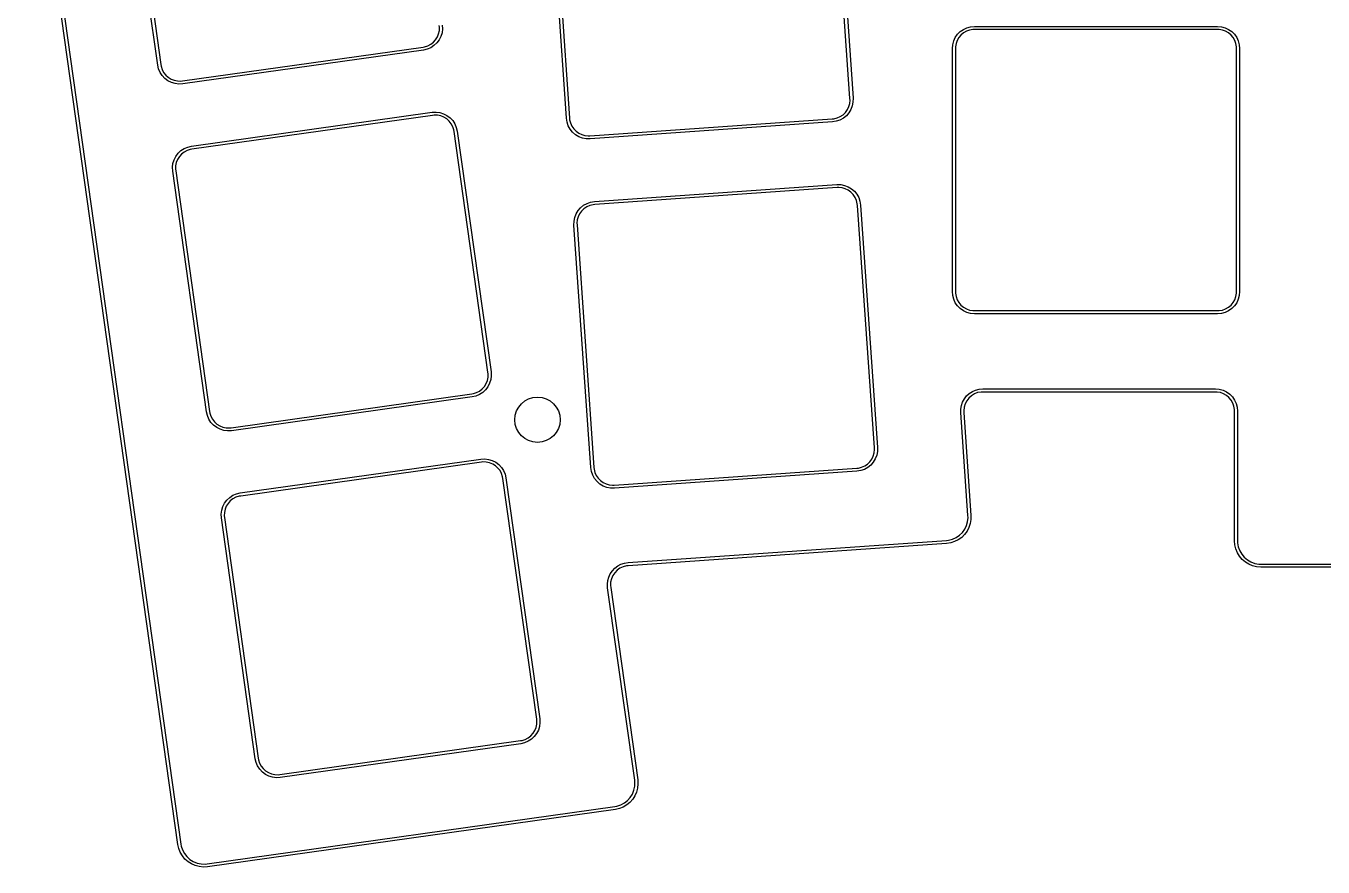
# Model space of a CAD drawing. Extents: x 33 to 165, y -128 to -28.
# Drawn here: x 32.8 to 95.8, y -106.5 to -65.6 of the extents above; entities that cross this region are included whole.
import ezdxf

# ---------------------------------------------------------------- set-up
doc = ezdxf.new("R2010")
doc.units = 0
doc.layers.add('BLACK', color=7, linetype='CONTINUOUS')

msp = doc.modelspace()

# ---------------------------------------------------------------- linework, layer by layer
at = {"layer": 'BLACK', "linetype": 'CONTINUOUS'}
for p, q in [((40.156872, -105.366723), (32.780698, -52.882516)), ((32.929238, -52.86164), (40.305412, -105.345847)), ((39.182116, -67.5342), (37.539874, -55.849036)), ((37.688414, -55.82816), (39.330656, -67.513324)), ((72.792515, -69.155441), (71.969389, -57.384185)), ((72.119023, -57.373721), (72.942148, -69.144974)), ((59.026131, -70.11808), (58.203005, -58.346825)), ((58.352639, -58.336361), (59.175765, -70.107617)), ((52.75913, -66.163891), (52.819763, -66.013822)), ((52.819763, -66.013822), (52.853418, -65.855504)), ((52.859074, -65.693747), (52.847815, -65.613606)), ((52.853418, -65.855504), (52.859074, -65.693747)), ((52.983311, -65.965853), (52.928523, -66.145048)), ((53.006153, -65.779867), (52.983311, -65.965853)), ((52.996356, -65.59274), (53.006153, -65.779867)), ((77.908062, -66.193062), (78.01554, -66.039565)), ((78.01554, -66.039565), (78.148039, -65.907062)), ((78.182466, -66.073987), (78.078429, -66.197976)), ((78.148039, -65.907062), (78.301532, -65.799579)), ((78.306452, -65.969946), (78.182466, -66.073987)), ((78.301532, -65.799579), (78.471356, -65.72038)), ((78.44662, -65.889013), (78.306452, -65.969946)), ((78.598711, -65.833648), (78.44662, -65.889013)), ((78.471356, -65.72038), (78.652353, -65.671872)), ((78.758106, -65.805533), (78.598711, -65.833648)), ((78.652353, -65.671872), (78.839023, -65.655528)), ((78.838703, -65.805528), (78.758106, -65.805533)), ((78.839028, -65.80556), (78.838703, -65.805528)), ((78.839023, -65.655528), (78.839023, -65.65556)), ((78.839023, -65.65556), (78.839024, -65.65556)), ((78.839024, -65.65556), (78.839028, -65.65556)), ((78.839028, -65.65556), (90.639028, -65.65556)), ((78.839033, -65.80556), (78.839028, -65.80556)), ((90.639026, -65.80556), (78.839033, -65.80556)), ((90.719953, -65.805561), (90.639026, -65.80556)), ((90.639028, -65.65556), (90.639029, -65.65556)), ((90.639029, -65.65556), (90.63903, -65.65556)), ((90.63903, -65.65556), (90.8257, -65.671896)), ((90.879348, -65.83367), (90.719953, -65.805561)), ((90.8257, -65.671896), (91.006698, -65.720398)), ((91.03144, -65.88903), (90.879348, -65.83367)), ((91.006698, -65.720398), (91.176525, -65.799591)), ((91.171609, -65.969958), (91.03144, -65.88903)), ((91.295597, -66.073995), (91.171609, -65.969958)), ((91.176525, -65.799591), (91.330021, -65.90707)), ((91.399636, -66.197982), (91.295597, -66.073995)), ((91.330021, -65.90707), (91.462522, -66.03957)), ((91.462522, -66.03957), (91.570003, -66.193064)), ((40.375394, -68.300586), (52.060544, -66.658345)), ((52.060544, -66.658345), (52.060545, -66.658345)), ((52.060545, -66.658345), (52.060553, -66.658344)), ((52.060553, -66.658344), (52.061045, -66.658323)), ((52.061045, -66.658323), (52.140691, -66.647122)), ((52.140691, -66.647122), (52.29462, -66.597092)), ((52.436502, -66.691529), (52.264021, -66.76476)), ((52.29462, -66.597092), (52.437524, -66.521095)), ((52.593649, -66.589463), (52.436502, -66.691529)), ((52.437524, -66.521095), (52.565063, -66.42144)), ((52.565063, -66.42144), (52.673362, -66.301154)), ((52.730687, -66.461662), (52.593649, -66.589463)), ((52.673362, -66.301154), (52.75913, -66.163891)), ((52.843453, -66.312008), (52.730687, -66.461662)), ((52.928523, -66.145048), (52.843453, -66.312008)), ((77.764028, -66.730557), (77.780366, -66.543887)), ((77.764028, -66.73056), (77.764028, -66.730557)), ((77.764028, -78.53056), (77.764028, -66.73056)), ((77.780366, -66.543887), (77.828868, -66.362888)), ((77.828868, -66.362888), (77.908062, -66.193062)), ((77.91403, -66.649635), (77.914028, -66.730557)), ((77.914028, -66.730557), (77.914028, -66.73056)), ((77.914028, -66.73056), (77.914028, -78.53056)), ((77.942141, -66.49024), (77.91403, -66.649635)), ((77.997501, -66.338147), (77.942141, -66.49024)), ((78.078429, -66.197976), (77.997501, -66.338147)), ((91.480566, -66.33815), (91.399636, -66.197982)), ((91.535927, -66.490242), (91.480566, -66.33815)), ((91.564038, -66.649636), (91.535927, -66.490242)), ((91.564028, -66.73056), (91.564039, -66.730438)), ((91.564028, -78.53056), (91.564028, -66.73056)), ((91.564039, -66.730438), (91.564038, -66.649636)), ((91.570003, -66.193064), (91.649198, -66.36289)), ((91.649198, -66.36289), (91.697702, -66.543887)), ((91.697702, -66.543887), (91.71404, -66.730557)), ((91.71404, -66.730557), (91.714028, -66.730557)), ((91.714028, -66.730557), (91.714028, -66.73056)), ((91.714028, -66.73056), (91.714028, -78.53056)), ((52.081429, -66.806884), (40.396265, -68.449127)), ((52.081434, -66.806882), (52.081429, -66.806884)), ((52.081437, -66.806883), (52.081434, -66.806882)), ((52.081444, -66.806931), (52.081437, -66.806883)), ((52.264021, -66.76476), (52.081444, -66.806931)), ((39.182094, -67.534209), (39.182117, -67.534206)), ((39.224259, -67.716786), (39.182094, -67.534209)), ((39.182117, -67.534204), (39.182116, -67.5342)), ((39.182117, -67.534206), (39.182117, -67.534204)), ((39.297485, -67.889268), (39.224259, -67.716786)), ((39.399548, -68.046416), (39.297485, -67.889268)), ((39.330656, -67.513324), (39.330665, -67.513561)), ((39.330665, -67.513561), (39.341901, -67.59346)), ((39.341901, -67.59346), (39.391927, -67.747389)), ((39.391927, -67.747389), (39.46792, -67.890293)), ((39.46792, -67.890293), (39.567571, -68.017832)), ((39.567571, -68.017832), (39.687854, -68.126132)), ((39.527346, -68.183455), (39.399548, -68.046416)), ((39.676998, -68.296223), (39.527346, -68.183455)), ((39.843956, -68.381293), (39.676998, -68.296223)), ((39.687854, -68.126132), (39.825115, -68.2119)), ((39.825115, -68.2119), (39.975182, -68.272534)), ((40.02315, -68.436082), (39.843956, -68.381293)), ((39.975182, -68.272534), (40.133498, -68.306189)), ((40.209135, -68.458924), (40.02315, -68.436082)), ((40.133498, -68.306189), (40.295253, -68.311845)), ((40.396245, -68.449127), (40.209135, -68.458924)), ((40.295253, -68.311845), (40.375393, -68.300586)), ((40.375393, -68.300586), (40.375394, -68.300586)), ((40.396261, -68.449127), (40.396245, -68.449127)), ((40.396262, -68.449127), (40.396261, -68.449128)), ((40.396261, -68.449128), (40.396261, -68.449127)), ((40.396265, -68.449127), (40.396262, -68.449127)), ((72.781248, -69.397143), (72.798162, -69.236174)), ((72.792514, -69.155444), (72.792515, -69.155443)), ((72.798162, -69.236174), (72.792514, -69.155444)), ((72.792515, -69.155443), (72.792515, -69.155441)), ((72.942149, -69.144975), (72.938885, -69.332334)), ((72.942148, -69.144974), (72.942149, -69.144975)), ((40.820743, -71.469444), (52.505907, -69.827202)), ((52.505907, -69.827202), (52.505916, -69.827201)), ((52.505916, -69.827201), (52.693037, -69.8174)), ((52.693037, -69.8174), (52.879025, -69.840238)), ((52.879025, -69.840238), (53.058222, -69.895025)), ((53.058222, -69.895025), (53.225183, -69.980095)), ((72.454123, -69.941584), (72.570552, -69.82915)), ((72.570552, -69.82915), (72.665688, -69.698206)), ((72.739474, -69.851845), (72.616537, -69.993269)), ((72.665688, -69.698206), (72.736638, -69.55273)), ((72.736638, -69.55273), (72.781248, -69.397143)), ((72.835984, -69.691222), (72.739474, -69.851845)), ((72.903134, -69.516279), (72.835984, -69.691222)), ((72.938885, -69.332334), (72.903134, -69.516279)), ((52.526781, -69.975742), (40.841623, -71.617983)), ((52.606921, -69.964482), (52.526781, -69.975743)), ((52.526781, -69.975743), (52.526781, -69.975742)), ((52.768678, -69.970133), (52.606921, -69.964482)), ((52.926996, -70.003786), (52.768678, -69.970133)), ((53.077066, -70.064418), (52.926996, -70.003786)), ((53.214328, -70.150187), (53.077066, -70.064418)), ((53.334612, -70.258486), (53.214328, -70.150187)), ((53.225183, -69.980095), (53.374837, -70.092863)), ((53.434264, -70.386027), (53.334612, -70.258486)), ((53.374837, -70.092863), (53.502636, -70.229905)), ((53.510256, -70.528934), (53.434264, -70.386027)), ((53.502636, -70.229905), (53.604699, -70.387055)), ((53.560279, -70.682865), (53.510256, -70.528934)), ((53.604699, -70.387055), (53.677923, -70.559541)), ((59.026126, -70.118081), (59.026131, -70.11808)), ((59.055439, -70.303159), (59.026126, -70.118081)), ((59.116445, -70.480336), (59.055439, -70.303159)), ((59.207291, -70.644228), (59.116445, -70.480336)), ((59.175765, -70.107617), (59.175763, -70.107658)), ((59.175763, -70.107658), (59.181406, -70.188348)), ((59.181406, -70.188348), (59.220561, -70.345395)), ((59.220561, -70.345395), (59.286393, -70.493257)), ((59.286393, -70.493257), (59.376901, -70.62744)), ((60.163037, -70.965839), (71.934293, -70.142713)), ((71.944755, -70.292347), (60.173502, -71.115472)), ((71.934293, -70.142713), (71.934294, -70.142713)), ((71.934294, -70.142713), (71.934295, -70.142713)), ((71.934295, -70.142713), (71.934356, -70.142714)), ((71.934356, -70.142714), (72.015027, -70.137075)), ((72.129836, -70.263044), (71.944755, -70.292354)), ((71.944755, -70.292354), (71.944755, -70.292347)), ((72.015027, -70.137075), (72.172075, -70.097922)), ((72.307016, -70.20204), (72.129836, -70.263044)), ((72.172075, -70.097922), (72.319938, -70.032092)), ((72.470909, -70.111195), (72.307016, -70.20204)), ((72.319938, -70.032092), (72.454123, -69.941584)), ((72.616537, -69.993269), (72.470909, -70.111195)), ((53.571503, -70.762702), (53.560279, -70.682865)), ((53.571516, -70.763005), (53.571503, -70.762702)), ((53.571516, -70.763008), (53.571516, -70.763005)), ((53.571516, -70.763009), (53.571516, -70.763008)), ((53.571516, -70.76301), (53.571516, -70.763009)), ((55.213758, -82.448167), (53.571516, -70.76301)), ((53.677923, -70.559541), (53.720085, -70.742121)), ((53.720056, -70.742125), (53.720055, -70.742127)), ((53.720055, -70.742127), (53.720056, -70.742129)), ((53.720085, -70.742121), (53.720056, -70.742125)), ((53.720056, -70.742129), (55.362298, -82.427292)), ((59.325217, -70.789854), (59.207291, -70.644228)), ((59.466639, -70.91279), (59.325217, -70.789854)), ((59.376901, -70.62744), (59.489335, -70.743869)), ((59.627261, -71.009299), (59.466639, -70.91279)), ((59.489335, -70.743869), (59.620279, -70.839004)), ((59.620279, -70.839004), (59.765753, -70.909955)), ((59.802201, -71.076451), (59.627261, -71.009299)), ((59.765753, -70.909955), (59.921338, -70.954567)), ((59.986144, -71.112204), (59.802201, -71.076451)), ((59.921338, -70.954567), (60.082306, -70.971484)), ((60.173407, -71.11547), (59.986144, -71.112204)), ((60.082306, -70.971484), (60.163036, -70.965838)), ((60.163036, -70.965838), (60.163036, -70.965839)), ((60.163036, -70.965839), (60.163037, -70.965839)), ((60.173501, -71.115473), (60.173407, -71.11547)), ((60.173502, -71.115472), (60.173501, -71.115473)), ((40.171478, -71.814667), (40.30852, -71.686868)), ((40.30852, -71.686868), (40.465671, -71.584808)), ((40.464642, -71.755242), (40.3371, -71.854893)), ((40.607549, -71.679252), (40.464642, -71.755242)), ((40.465671, -71.584808), (40.638157, -71.511585)), ((40.76148, -71.629231), (40.607549, -71.679252)), ((40.638157, -71.511585), (40.820737, -71.469426)), ((40.841428, -71.617991), (40.76148, -71.629231)), ((40.820737, -71.469426), (40.82074, -71.469444)), ((40.82074, -71.469444), (40.820741, -71.469444)), ((40.820741, -71.469444), (40.820743, -71.469444)), ((40.841619, -71.617984), (40.841428, -71.617991)), ((40.841621, -71.617983), (40.841619, -71.617984)), ((40.841622, -71.617984), (40.841621, -71.617983)), ((40.841623, -71.617983), (40.841622, -71.617984)), ((39.896012, -72.496464), (39.918851, -72.310477)), ((39.918851, -72.310477), (39.973638, -72.131281)), ((39.973638, -72.131281), (40.058708, -71.96432)), ((40.048746, -72.420824), (40.043095, -72.58258)), ((40.082399, -72.262506), (40.048746, -72.420824)), ((40.058708, -71.96432), (40.171478, -71.814667)), ((40.143031, -72.112437), (40.082399, -72.262506)), ((40.2288, -71.975176), (40.143031, -72.112437)), ((40.3371, -71.854893), (40.2288, -71.975176)), ((39.905815, -72.683584), (39.896012, -72.496464)), ((39.905816, -72.683594), (39.905815, -72.683584)), ((41.548059, -84.368757), (39.905816, -72.683594)), ((40.043095, -72.58258), (40.054355, -72.662715)), ((40.054355, -72.662715), (40.054356, -72.662718)), ((40.054356, -72.662718), (41.696599, -84.347881)), ((60.386264, -74.158043), (72.157513, -73.334918)), ((72.167977, -73.484552), (60.396722, -74.307678)), ((72.157513, -73.334918), (72.157604, -73.33492)), ((72.157604, -73.33492), (72.344869, -73.338189)), ((72.248706, -73.478908), (72.167977, -73.484553)), ((72.167977, -73.484553), (72.167977, -73.484552)), ((72.409673, -73.495827), (72.248706, -73.478908)), ((72.344869, -73.338189), (72.528811, -73.373944)), ((72.565257, -73.54044), (72.409673, -73.495827)), ((72.528811, -73.373944), (72.70375, -73.441097)), ((72.71073, -73.611392), (72.565257, -73.54044)), ((72.70375, -73.441097), (72.864369, -73.537607)), ((72.841673, -73.706527), (72.71073, -73.611392)), ((72.864369, -73.537607), (73.00579, -73.660542)), ((73.00579, -73.660542), (73.123715, -73.806167)), ((59.860111, -74.33921), (60.024004, -74.248367)), ((60.024004, -74.248367), (60.201183, -74.187366)), ((60.31599, -74.313337), (60.158942, -74.352488)), ((60.201183, -74.187366), (60.384761, -74.158297)), ((60.39672, -74.307695), (60.31599, -74.313337)), ((60.384761, -74.158297), (60.386258, -74.158044)), ((60.386258, -74.158044), (60.386262, -74.158043)), ((60.386262, -74.158043), (60.386264, -74.158043)), ((60.39672, -74.307677), (60.396718, -74.307679)), ((60.396718, -74.307679), (60.39672, -74.307695)), ((60.396722, -74.307678), (60.39672, -74.307677)), ((72.954106, -73.822955), (72.841673, -73.706527)), ((73.044613, -73.957138), (72.954106, -73.822955)), ((73.110445, -74.104998), (73.044613, -73.957138)), ((73.149601, -74.262044), (73.110445, -74.104998)), ((73.123715, -73.806167), (73.214561, -73.970057)), ((73.155247, -74.342774), (73.149601, -74.262044)), ((73.214561, -73.970057), (73.275568, -74.147233)), ((73.275568, -74.147233), (73.304852, -74.332131)), ((59.392131, -75.118059), (59.427883, -74.934115)), ((59.427883, -74.934115), (59.495035, -74.759175)), ((59.495035, -74.759175), (59.591546, -74.598554)), ((59.594379, -74.897667), (59.549768, -75.053251)), ((59.591546, -74.598554), (59.714483, -74.457133)), ((59.66533, -74.752193), (59.594379, -74.897667)), ((59.760466, -74.621251), (59.66533, -74.752193)), ((59.714483, -74.457133), (59.860111, -74.33921)), ((59.876895, -74.50882), (59.760466, -74.621251)), ((60.01108, -74.418315), (59.876895, -74.50882)), ((60.158942, -74.352488), (60.01108, -74.418315)), ((73.155249, -74.342774), (73.155247, -74.342774)), ((73.978375, -86.11403), (73.155249, -74.342774)), ((73.304852, -74.332131), (73.304883, -74.33231)), ((73.304883, -74.33231), (74.128008, -86.103561)), ((59.388865, -75.305414), (59.388867, -75.305319)), ((60.211991, -87.076669), (59.388865, -75.305414)), ((59.388867, -75.305319), (59.392131, -75.118059)), ((59.549768, -75.053251), (59.532853, -75.214218)), ((59.532853, -75.214218), (59.5385, -75.294948)), ((59.5385, -75.294948), (59.538499, -75.294948)), ((59.538499, -75.294948), (59.538499, -75.29495)), ((59.538499, -75.29495), (60.361625, -87.066205)), ((77.764137, -78.531671), (77.764028, -78.53056)), ((77.780365, -78.71723), (77.764137, -78.531671)), ((77.828859, -78.898233), (77.780365, -78.71723)), ((77.914028, -78.53056), (77.914028, -78.530563)), ((77.914028, -78.530563), (77.91404, -78.530563)), ((77.91404, -78.530563), (77.914037, -78.61149)), ((77.914037, -78.61149), (77.942138, -78.770886)), ((91.53593, -78.770884), (91.564031, -78.611489)), ((91.564028, -78.530562), (91.564028, -78.53056)), ((91.564028, -78.530563), (91.564028, -78.530562)), ((91.564031, -78.611489), (91.564028, -78.530563)), ((91.697703, -78.71723), (91.649207, -78.898232)), ((91.714025, -78.530583), (91.697703, -78.71723)), ((91.714028, -78.53056), (91.714025, -78.530583)), ((77.908048, -79.068064), (77.828859, -78.898233)), ((78.015526, -79.221563), (77.908048, -79.068064)), ((77.942138, -78.770886), (77.997491, -78.92298)), ((77.997491, -78.92298), (78.078416, -79.063151)), ((78.148027, -79.354066), (78.015526, -79.221563)), ((78.078416, -79.063151), (78.182452, -79.18714)), ((78.301525, -79.461546), (78.148027, -79.354066)), ((78.182452, -79.18714), (78.306439, -79.291178)), ((78.306439, -79.291178), (78.44661, -79.372104)), ((91.03145, -79.372087), (91.171622, -79.291166)), ((91.171622, -79.291166), (91.295611, -79.187132)), ((91.330032, -79.354058), (91.176532, -79.461534)), ((91.295611, -79.187132), (91.399649, -79.063146)), ((91.462536, -79.221558), (91.330032, -79.354058)), ((91.399649, -79.063146), (91.480575, -78.922977)), ((91.570016, -79.068062), (91.462536, -79.221558)), ((91.480575, -78.922977), (91.53593, -78.770884)), ((91.649207, -78.898232), (91.570016, -79.068062)), ((78.471355, -79.540737), (78.301525, -79.461546)), ((78.44661, -79.372104), (78.598703, -79.427459)), ((78.652357, -79.589233), (78.471355, -79.540737)), ((78.598703, -79.427459), (78.758099, -79.455562)), ((78.839012, -79.605558), (78.652357, -79.589233)), ((78.758099, -79.455562), (78.839026, -79.45556)), ((78.839028, -79.60556), (78.839012, -79.605558)), ((78.839026, -79.45556), (78.839028, -79.45556)), ((78.839028, -79.45556), (90.639028, -79.45556)), ((78.83903, -79.60556), (78.839028, -79.60556)), ((90.639023, -79.60556), (78.83903, -79.60556)), ((90.639028, -79.60556), (90.639023, -79.60556)), ((90.639028, -79.45556), (90.639031, -79.45556)), ((90.64196, -79.605271), (90.639028, -79.60556)), ((90.639031, -79.45556), (90.639033, -79.45556)), ((90.639033, -79.45556), (90.639033, -79.455528)), ((90.639033, -79.455528), (90.71996, -79.455533)), ((90.825696, -79.589209), (90.64196, -79.605271)), ((90.71996, -79.455533), (90.879356, -79.427437)), ((91.006699, -79.540719), (90.825696, -79.589209)), ((90.879356, -79.427437), (91.03145, -79.372087)), ((91.176532, -79.461534), (91.006699, -79.540719)), ((55.22502, -82.528308), (55.213757, -82.448167)), ((55.213757, -82.448167), (55.213758, -82.448167)), ((55.362298, -82.427292), (55.362302, -82.427388)), ((55.362302, -82.427388), (55.372103, -82.614423)), ((54.93102, -83.256009), (55.03932, -83.135723)), ((55.03932, -83.135723), (55.125088, -82.998459)), ((55.125088, -82.998459), (55.185719, -82.848387)), ((55.185719, -82.848387), (55.21937, -82.690067)), ((55.294481, -82.979612), (55.209412, -83.146576)), ((55.21937, -82.690067), (55.22502, -82.528308)), ((55.349266, -82.800413), (55.294481, -82.979612)), ((55.372103, -82.614423), (55.349266, -82.800413)), ((42.741332, -85.135144), (54.426495, -83.492901)), ((54.447371, -83.641441), (42.762208, -85.283684)), ((54.426495, -83.492901), (54.426972, -83.492881)), ((54.426972, -83.492881), (54.506638, -83.481681)), ((54.447375, -83.64144), (54.447371, -83.641441)), ((54.447382, -83.641487), (54.447375, -83.64144)), ((54.629963, -83.599324), (54.447382, -83.641487)), ((54.506638, -83.481681), (54.66057, -83.431656)), ((54.80245, -83.526098), (54.629963, -83.599324)), ((54.66057, -83.431656), (54.803478, -83.355663)), ((54.959602, -83.424034), (54.80245, -83.526098)), ((54.803478, -83.355663), (54.93102, -83.256009)), ((55.096644, -83.296232), (54.959602, -83.424034)), ((55.209412, -83.146576), (55.096644, -83.296232)), ((78.261272, -83.889888), (78.34641, -83.735659)), ((78.34641, -83.735659), (78.455592, -83.597403)), ((78.455592, -83.597403), (78.585887, -83.478835)), ((78.5624, -83.696997), (78.458807, -83.830662)), ((78.688506, -83.584324), (78.5624, -83.696997)), ((78.585887, -83.478835), (78.733796, -83.383136)), ((78.832947, -83.496376), (78.688506, -83.584324)), ((78.733796, -83.383136), (78.895348, -83.312878)), ((78.990937, -83.436066), (78.832947, -83.496376)), ((78.895348, -83.312878), (79.066205, -83.269945)), ((79.157242, -83.405394), (78.990937, -83.436066)), ((79.066205, -83.269945), (79.24178, -83.255492)), ((79.241089, -83.405491), (79.157242, -83.405394)), ((79.241788, -83.40556), (79.241089, -83.405491)), ((79.24178, -83.255492), (79.24178, -83.25556)), ((79.24178, -83.25556), (79.241781, -83.25556)), ((79.241781, -83.25556), (79.241788, -83.25556)), ((79.241788, -83.25556), (90.539028, -83.25556)), ((79.241796, -83.40556), (79.241788, -83.40556)), ((90.539026, -83.40556), (79.241796, -83.40556)), ((90.619953, -83.405561), (90.539026, -83.40556)), ((90.539028, -83.25556), (90.539029, -83.25556)), ((90.539029, -83.25556), (90.53903, -83.25556)), ((90.53903, -83.25556), (90.7257, -83.271896)), ((90.779348, -83.43367), (90.619953, -83.405561)), ((90.7257, -83.271896), (90.906698, -83.320398)), ((90.93144, -83.48903), (90.779348, -83.43367)), ((90.906698, -83.320398), (91.076525, -83.399591)), ((91.071609, -83.569958), (90.93144, -83.48903)), ((91.195597, -83.673995), (91.071609, -83.569958)), ((91.076525, -83.399591), (91.230021, -83.50707)), ((91.299636, -83.797982), (91.195597, -83.673995)), ((91.230021, -83.50707), (91.362522, -83.63957)), ((91.362522, -83.63957), (91.470003, -83.793064)), ((41.54912, -84.373137), (41.548059, -84.368757)), ((41.59025, -84.551328), (41.54912, -84.373137)), ((41.696599, -84.347881), (41.696599, -84.347883)), ((41.696599, -84.347883), (41.6966, -84.347885)), ((41.6966, -84.347885), (41.696649, -84.347878)), ((41.696649, -84.347878), (41.707907, -84.428016)), ((78.169407, -84.405544), (78.171567, -84.229389)), ((78.171567, -84.229389), (78.202465, -84.055951)), ((78.202465, -84.055951), (78.261272, -83.889888)), ((78.332027, -84.142706), (78.313041, -84.310746)), ((78.313041, -84.310746), (78.319042, -84.395088)), ((78.319042, -84.395088), (78.319041, -84.39509)), ((78.319041, -84.39509), (78.668657, -89.394842)), ((78.381158, -83.980891), (78.332027, -84.142706)), ((78.458807, -83.830662), (78.381158, -83.980891)), ((91.380566, -83.93815), (91.299636, -83.797982)), ((91.435927, -84.090242), (91.380566, -83.93815)), ((91.464038, -84.249636), (91.435927, -84.090242)), ((91.464028, -84.33056), (91.464039, -84.330438)), ((91.464028, -90.63056), (91.464028, -84.33056)), ((91.464039, -84.330438), (91.464038, -84.249636)), ((91.470003, -83.793064), (91.549198, -83.96289)), ((91.549198, -83.96289), (91.597702, -84.143887)), ((91.597702, -84.143887), (91.61404, -84.330557)), ((91.61404, -84.330557), (91.614028, -84.330557)), ((91.614028, -84.330557), (91.614028, -84.33056)), ((91.614028, -84.33056), (91.614028, -90.63056)), ((41.663458, -84.723818), (41.59025, -84.551328)), ((41.765508, -84.880974), (41.663458, -84.723818)), ((41.707907, -84.428016), (41.757915, -84.581948)), ((41.757915, -84.581948), (41.833893, -84.724857)), ((41.893298, -85.01802), (41.765508, -84.880974)), ((41.833893, -84.724857), (41.933534, -84.8524)), ((42.042946, -85.130794), (41.893298, -85.01802)), ((41.933534, -84.8524), (42.053809, -84.960702)), ((42.053809, -84.960702), (42.191064, -85.046473)), ((78.169407, -84.405546), (78.169406, -84.405544)), ((78.169406, -84.405544), (78.169407, -84.405544)), ((78.169407, -84.405548), (78.169407, -84.405546)), ((78.519024, -89.405308), (78.169407, -84.405548)), ((42.209903, -85.215867), (42.042946, -85.130794)), ((42.191064, -85.046473), (42.341129, -85.107106)), ((42.389097, -85.270654), (42.209903, -85.215867)), ((42.341129, -85.107106), (42.499442, -85.140758)), ((42.575083, -85.293491), (42.389097, -85.270654)), ((42.499442, -85.140758), (42.661194, -85.146406)), ((42.762208, -85.283684), (42.575083, -85.293491)), ((42.661194, -85.146406), (42.741332, -85.135144)), ((73.967111, -86.355731), (73.984023, -86.194763)), ((73.978375, -86.114032), (73.978375, -86.11403)), ((73.978375, -86.114034), (73.978375, -86.114032)), ((73.984023, -86.194763), (73.978375, -86.114034)), ((74.128009, -86.103563), (74.124747, -86.290921)), ((74.128008, -86.103561), (74.128009, -86.103562)), ((74.128009, -86.103562), (74.128009, -86.103563)), ((43.186686, -88.304002), (54.871843, -86.661759)), ((54.892725, -86.810299), (43.207562, -88.452542)), ((54.871843, -86.661759), (54.871845, -86.661759)), ((54.871845, -86.661759), (54.871849, -86.661759)), ((54.871849, -86.661759), (54.871921, -86.661755)), ((54.871921, -86.661755), (55.058974, -86.651944)), ((54.892726, -86.810298), (54.892725, -86.810299)), ((54.892729, -86.810299), (54.892726, -86.810298)), ((54.972867, -86.799033), (54.892729, -86.810299)), ((55.134622, -86.804675), (54.972867, -86.799033)), ((55.058974, -86.651944), (55.244964, -86.674776)), ((55.292939, -86.838323), (55.134622, -86.804675)), ((55.244964, -86.674776), (55.424163, -86.72956)), ((55.443006, -86.898953), (55.292939, -86.838323)), ((55.424163, -86.72956), (55.591125, -86.814632)), ((55.580264, -86.984724), (55.443006, -86.898953)), ((55.591125, -86.814632), (55.740776, -86.927406)), ((73.5058, -86.990669), (73.639985, -86.900165)), ((73.639985, -86.900165), (73.756415, -86.787733)), ((73.756415, -86.787733), (73.851551, -86.656791)), ((73.925336, -86.810431), (73.802398, -86.951852)), ((73.851551, -86.656791), (73.922502, -86.511317)), ((73.922502, -86.511317), (73.967111, -86.355731)), ((74.021847, -86.649808), (73.925336, -86.810431)), ((74.088997, -86.474866), (74.021847, -86.649808)), ((74.124747, -86.290921), (74.088997, -86.474866)), ((55.700541, -87.093028), (55.580264, -86.984724)), ((55.800183, -87.220574), (55.700541, -87.093028)), ((55.740776, -86.927406), (55.868568, -87.064456)), ((55.87616, -87.363486), (55.800183, -87.220574)), ((55.868568, -87.064456), (55.970618, -87.221616)), ((55.926163, -87.517421), (55.87616, -87.363486)), ((55.93742, -87.597561), (55.926163, -87.517421)), ((55.970618, -87.221616), (56.043824, -87.394111)), ((56.043824, -87.394111), (56.085185, -87.573335)), ((60.211947, -87.076678), (60.211991, -87.076675)), ((60.241274, -87.261754), (60.211947, -87.076678)), ((60.211991, -87.076672), (60.211991, -87.076669)), ((60.211991, -87.076675), (60.211991, -87.076672)), ((60.302291, -87.438926), (60.241274, -87.261754)), ((60.393145, -87.602813), (60.302291, -87.438926)), ((60.361625, -87.066205), (60.361612, -87.06665)), ((60.361612, -87.06665), (60.367231, -87.146933)), ((60.367231, -87.146933), (60.406398, -87.303979)), ((60.406398, -87.303979), (60.472239, -87.451839)), ((60.472239, -87.451839), (60.562753, -87.58602)), ((61.3489, -87.924427), (73.120153, -87.101302)), ((73.130609, -87.250936), (61.359361, -88.074062)), ((73.120153, -87.101302), (73.120155, -87.101302)), ((73.120155, -87.101302), (73.120158, -87.101301)), ((73.120157, -87.101282), (73.200887, -87.095642)), ((73.120158, -87.101301), (73.120157, -87.101282)), ((73.130612, -87.250937), (73.130609, -87.250936)), ((73.130617, -87.250936), (73.130611, -87.250936)), ((73.130611, -87.250936), (73.130612, -87.250937)), ((73.132315, -87.250648), (73.130617, -87.250936)), ((73.315692, -87.221615), (73.132315, -87.250648)), ((73.200887, -87.095642), (73.357936, -87.056495)), ((73.492873, -87.160617), (73.315692, -87.221615)), ((73.357936, -87.056495), (73.5058, -86.990669)), ((73.656768, -87.069775), (73.492873, -87.160617)), ((73.802398, -86.951852), (73.656768, -87.069775)), ((55.937457, -87.597555), (55.93742, -87.597561)), ((55.937457, -87.597556), (55.937457, -87.597555)), ((55.937458, -87.597562), (55.937457, -87.597556)), ((57.579701, -99.282725), (55.937458, -87.597562)), ((56.085185, -87.573335), (56.085998, -87.576686)), ((56.085998, -87.576686), (57.72824, -99.261843)), ((60.511075, -87.748434), (60.393145, -87.602813)), ((60.652499, -87.871367), (60.511075, -87.748434)), ((60.562753, -87.58602), (60.675192, -87.702446)), ((60.813121, -87.967876), (60.652499, -87.871367)), ((60.675192, -87.702446), (60.806138, -87.797581)), ((60.806138, -87.797581), (60.951613, -87.868533)), ((60.98806, -88.035029), (60.813121, -87.967876)), ((60.951613, -87.868533), (61.107199, -87.913148)), ((61.172002, -88.070786), (60.98806, -88.035029)), ((61.107199, -87.913148), (61.268169, -87.93007)), ((61.359358, -88.074062), (61.172002, -88.070786)), ((61.268169, -87.93007), (61.3489, -87.924427)), ((61.359361, -88.074062), (61.359358, -88.074061)), ((61.359358, -88.074061), (61.359358, -88.074062)), ((42.33956, -88.965837), (42.424632, -88.798875)), ((42.424632, -88.798875), (42.537406, -88.649224)), ((42.537406, -88.649224), (42.674456, -88.521432)), ((42.703028, -88.689459), (42.594724, -88.809736)), ((42.674456, -88.521432), (42.831616, -88.419382)), ((42.830574, -88.589817), (42.703028, -88.689459)), ((42.973486, -88.51384), (42.830574, -88.589817)), ((42.831616, -88.419382), (43.004111, -88.346176)), ((43.127421, -88.463837), (42.973486, -88.51384)), ((43.004111, -88.346176), (43.183335, -88.304814)), ((43.207561, -88.45258), (43.127421, -88.463837)), ((43.183335, -88.304814), (43.186686, -88.304002)), ((43.207556, -88.452542), (43.207555, -88.452543)), ((43.207555, -88.452543), (43.207561, -88.45258)), ((43.207562, -88.452542), (43.207556, -88.452542)), ((42.261944, -89.331026), (42.284776, -89.145036)), ((42.271755, -89.518078), (42.261944, -89.331026)), ((42.284776, -89.145036), (42.33956, -88.965837)), ((42.414675, -89.255378), (42.409033, -89.417133)), ((42.409033, -89.417133), (42.420299, -89.497271)), ((42.448323, -89.097061), (42.414675, -89.255378)), ((42.508953, -88.946994), (42.448323, -89.097061)), ((42.594724, -88.809736), (42.508953, -88.946994)), ((78.52589, -89.503494), (78.519023, -89.405309)), ((78.519023, -89.405309), (78.519024, -89.405309)), ((78.519024, -89.405309), (78.519024, -89.405308)), ((78.668658, -89.394843), (78.666915, -89.594906)), ((78.668657, -89.394842), (78.668658, -89.394843)), ((42.271759, -89.518151), (42.271755, -89.518078)), ((42.27176, -89.518155), (42.271759, -89.518151)), ((42.271759, -89.518156), (42.271759, -89.518155)), ((42.271759, -89.518155), (42.27176, -89.518155)), ((43.914002, -101.203314), (42.271759, -89.518156)), ((42.420299, -89.497271), (42.420298, -89.497273)), ((42.420298, -89.497273), (42.420299, -89.497275)), ((42.420299, -89.497275), (44.062542, -101.182438)), ((78.364765, -90.065415), (78.451058, -89.888488)), ((78.451058, -89.888488), (78.505316, -89.699264)), ((78.570413, -89.981966), (78.47803, -90.159431)), ((78.505316, -89.699264), (78.52589, -89.503494)), ((78.633895, -89.792234), (78.570413, -89.981966)), ((78.666915, -89.594906), (78.633895, -89.792234)), ((62.01575, -91.687076), (77.474751, -90.606078)), ((77.474751, -90.606078), (77.475131, -90.606088)), ((77.475131, -90.606088), (77.475242, -90.606044)), ((77.475241, -90.606027), (77.573426, -90.599164)), ((77.475242, -90.606044), (77.475241, -90.606027)), ((77.573426, -90.599164), (77.764429, -90.551546)), ((77.874387, -90.665936), (77.683574, -90.726095)), ((77.764429, -90.551546), (77.944261, -90.471484)), ((78.053439, -90.576668), (77.874387, -90.665936)), ((77.944261, -90.471484), (78.107457, -90.36141)), ((78.216321, -90.460489), (78.053439, -90.576668)), ((78.107457, -90.36141), (78.24906, -90.224668)), ((78.359023, -90.320259), (78.216321, -90.460489)), ((78.24906, -90.224668), (78.364765, -90.065415)), ((78.47803, -90.159431), (78.359023, -90.320259)), ((91.464088, -90.631173), (91.464028, -90.63056)), ((91.479731, -90.830013), (91.464088, -90.631173)), ((91.614028, -90.63056), (91.614028, -90.630563)), ((91.614028, -90.630563), (91.61404, -90.630563)), ((91.61404, -90.630563), (91.614037, -90.728987)), ((77.485214, -90.755712), (62.026218, -91.836709)), ((77.485585, -90.755648), (77.485214, -90.755712)), ((77.485702, -90.755678), (77.485585, -90.755648)), ((77.683574, -90.726095), (77.4857, -90.755662)), ((77.4857, -90.755662), (77.485702, -90.755678)), ((91.526432, -91.024558), (91.479731, -90.830013)), ((91.602993, -91.209401), (91.526432, -91.024558)), ((91.707528, -91.379992), (91.602993, -91.209401)), ((91.614037, -90.728987), (91.648215, -90.922847)), ((91.648215, -90.922847), (91.715537, -91.107827)), ((91.715537, -91.107827), (91.81396, -91.278305)), ((91.81396, -91.278305), (91.940491, -91.429101)), ((61.377032, -91.955587), (61.517906, -91.849811)), ((61.517906, -91.849811), (61.674164, -91.768463)), ((61.778107, -91.884688), (61.62471, -91.955863)), ((61.674164, -91.768463), (61.841609, -91.713725)), ((61.941864, -91.842499), (61.778107, -91.884688)), ((61.841609, -91.713725), (62.015745, -91.687069)), ((62.026144, -91.836708), (61.941864, -91.842499)), ((62.015745, -91.687069), (62.015746, -91.687076)), ((62.015746, -91.687076), (62.015747, -91.687076)), ((62.015747, -91.687076), (62.01575, -91.687076)), ((62.026214, -91.83671), (62.026144, -91.836708)), ((62.026218, -91.836709), (62.026214, -91.83671)), ((91.837463, -91.532128), (91.707528, -91.379992)), ((91.989598, -91.662065), (91.837463, -91.532128)), ((91.940491, -91.429101), (92.091286, -91.555634)), ((92.160187, -91.766601), (91.989598, -91.662065)), ((92.091286, -91.555634), (92.261763, -91.654058)), ((92.34503, -91.843164), (92.160187, -91.766601)), ((92.261763, -91.654058), (92.446742, -91.721383)), ((92.539575, -91.889867), (92.34503, -91.843164)), ((92.446742, -91.721383), (92.640601, -91.755562)), ((92.73902, -91.905559), (92.539575, -91.889867)), ((92.640601, -91.755562), (92.739026, -91.75556)), ((92.739028, -91.90556), (92.73902, -91.905559)), ((92.739026, -91.75556), (92.739028, -91.75556)), ((92.739028, -91.75556), (96.479028, -91.75556)), ((92.73903, -91.90556), (92.739028, -91.90556)), ((96.479026, -91.90556), (92.73903, -91.90556)), ((61.016068, -92.733191), (61.034794, -92.558024)), ((61.034794, -92.558024), (61.081876, -92.388267)), ((61.081876, -92.388267), (61.15605, -92.228479)), ((61.15605, -92.228479), (61.255324, -92.08295)), ((61.207817, -92.470687), (61.170092, -92.63553)), ((61.274798, -92.315413), (61.207817, -92.470687)), ((61.255324, -92.08295), (61.377032, -91.955587)), ((61.368816, -92.174853), (61.274798, -92.315413)), ((61.486756, -92.053665), (61.368816, -92.174853)), ((61.62471, -91.955863), (61.486756, -92.053665)), ((61.026196, -92.908991), (61.016068, -92.733191)), ((61.0262, -92.909068), (61.026196, -92.908991)), ((62.338877, -102.249245), (61.0262, -92.909068)), ((61.170092, -92.63553), (61.162873, -92.804481)), ((61.162873, -92.804481), (61.174742, -92.888196)), ((61.174742, -92.888196), (61.174741, -92.8882)), ((61.174741, -92.8882), (62.487417, -102.22837)), ((57.579701, -99.282726), (57.579701, -99.282725)), ((57.579701, -99.282729), (57.579701, -99.282726)), ((57.590967, -99.362867), (57.579701, -99.282729)), ((57.585325, -99.524622), (57.590967, -99.362867)), ((57.738056, -99.448974), (57.715224, -99.634964)), ((57.72824, -99.261843), (57.728241, -99.261845)), ((57.728241, -99.261845), (57.72824, -99.261845)), ((57.72824, -99.261845), (57.728241, -99.261849)), ((57.728241, -99.261849), (57.728244, -99.261921)), ((57.728244, -99.261921), (57.738056, -99.448974)), ((57.169426, -100.190183), (57.296972, -100.090541)), ((57.296972, -100.090541), (57.405276, -99.970264)), ((57.462594, -100.130776), (57.325544, -100.258568)), ((57.405276, -99.970264), (57.491047, -99.833006)), ((57.575368, -99.981125), (57.462594, -100.130776)), ((57.491047, -99.833006), (57.551677, -99.682939)), ((57.551677, -99.682939), (57.585325, -99.524622)), ((57.66044, -99.814163), (57.575368, -99.981125)), ((57.715224, -99.634964), (57.66044, -99.814163)), ((45.107275, -101.969701), (56.792438, -100.327458)), ((56.813314, -100.475998), (45.128156, -102.11824)), ((56.792438, -100.327458), (56.792443, -100.327457)), ((56.792439, -100.32742), (56.872579, -100.316163)), ((56.792445, -100.327457), (56.792439, -100.32742)), ((56.792443, -100.327457), (56.792445, -100.327457)), ((56.816664, -100.475185), (56.813314, -100.475998)), ((56.995889, -100.433824), (56.816664, -100.475185)), ((56.872579, -100.316163), (57.026514, -100.26616)), ((57.168384, -100.360618), (56.995889, -100.433824)), ((57.026514, -100.26616), (57.169426, -100.190183)), ((57.325544, -100.258568), (57.168384, -100.360618)), ((43.914814, -101.206664), (43.914002, -101.203314)), ((43.956176, -101.385889), (43.914814, -101.206664)), ((44.029382, -101.558384), (43.956176, -101.385889)), ((44.062542, -101.182438), (44.062542, -101.182443)), ((44.062542, -101.182443), (44.062543, -101.182445)), ((44.062543, -101.182445), (44.06258, -101.182439)), ((44.06258, -101.182439), (44.073837, -101.262579)), ((44.073837, -101.262579), (44.12384, -101.416514)), ((44.131432, -101.715544), (44.029382, -101.558384)), ((44.12384, -101.416514), (44.199817, -101.559426)), ((44.259224, -101.852594), (44.131432, -101.715544)), ((44.199817, -101.559426), (44.299459, -101.686972)), ((44.408875, -101.965368), (44.259224, -101.852594)), ((44.299459, -101.686972), (44.419736, -101.795276)), ((44.575837, -102.05044), (44.408875, -101.965368)), ((44.419736, -101.795276), (44.556994, -101.881047)), ((44.556994, -101.881047), (44.707061, -101.941677)), ((44.707061, -101.941677), (44.865378, -101.975325)), ((44.865378, -101.975325), (45.027133, -101.980967)), ((45.027133, -101.980967), (45.107271, -101.969701)), ((45.107271, -101.969701), (45.107273, -101.969701)), ((45.107273, -101.969701), (45.107275, -101.969701)), ((44.755036, -102.105224), (44.575837, -102.05044)), ((44.941026, -102.128056), (44.755036, -102.105224)), ((45.128078, -102.118244), (44.941026, -102.128056)), ((45.128151, -102.118241), (45.128078, -102.118244)), ((45.128155, -102.11824), (45.128151, -102.118241)), ((45.128156, -102.11824), (45.128155, -102.118241)), ((45.128155, -102.118241), (45.128155, -102.11824)), ((62.304771, -102.735988), (62.3457, -102.543441)), ((62.352572, -102.346712), (62.338876, -102.249245)), ((62.338876, -102.249245), (62.338877, -102.249245)), ((62.3457, -102.543441), (62.352572, -102.346712)), ((62.48045, -102.627216), (62.430355, -102.820913)), ((62.499628, -102.428068), (62.48045, -102.627216)), ((62.487417, -102.22837), (62.487419, -102.228423)), ((62.487419, -102.228423), (62.499628, -102.428068)), ((61.83988, -103.352921), (61.994998, -103.231727)), ((61.994998, -103.231727), (62.126715, -103.08544)), ((62.243079, -103.173126), (62.110509, -103.32297)), ((62.126715, -103.08544), (62.231029, -102.918502)), ((62.231029, -102.918502), (62.304771, -102.735988)), ((62.350576, -103.004389), (62.243079, -103.173126)), ((62.430355, -102.820913), (62.350576, -103.004389)), ((41.576038, -106.303328), (61.381393, -103.519867)), ((61.402271, -103.668407), (41.59691, -106.451869)), ((61.381393, -103.519867), (61.381394, -103.519867)), ((61.381394, -103.519867), (61.381395, -103.519867)), ((61.381395, -103.519867), (61.381423, -103.519865)), ((61.381423, -103.519865), (61.47886, -103.50617)), ((61.402272, -103.668407), (61.402271, -103.668406)), ((61.402271, -103.668406), (61.402271, -103.668407)), ((61.402273, -103.66841), (61.402272, -103.668407)), ((61.404716, -103.667868), (61.402273, -103.66841)), ((61.406465, -103.667696), (61.404716, -103.667868)), ((61.407583, -103.667232), (61.406465, -103.667696)), ((61.597599, -103.625104), (61.407583, -103.667232)), ((61.47886, -103.50617), (61.666074, -103.445338)), ((61.783747, -103.551775), (61.597599, -103.625104)), ((61.666074, -103.445338), (61.83988, -103.352921)), ((61.956132, -103.450231), (61.783747, -103.551775)), ((62.110509, -103.32297), (61.956132, -103.450231)), ((40.156848, -105.366731), (40.156873, -105.366727)), ((40.157583, -105.370045), (40.156848, -105.366731)), ((40.156873, -105.366727), (40.156872, -105.366723)), ((40.157583, -105.370917), (40.157583, -105.370045)), ((40.157998, -105.371921), (40.157583, -105.370917)), ((40.200162, -105.562055), (40.157998, -105.371921)), ((40.273496, -105.7482), (40.200162, -105.562055)), ((40.375045, -105.920582), (40.273496, -105.7482)), ((40.305412, -105.345847), (40.305422, -105.346097)), ((40.305422, -105.346097), (40.31909, -105.443312)), ((40.31909, -105.443312), (40.379929, -105.630525)), ((40.379929, -105.630525), (40.472351, -105.804329)), ((40.472351, -105.804329), (40.593548, -105.959446)), ((40.502309, -106.074957), (40.375045, -105.920582)), ((40.652154, -106.207525), (40.502309, -106.074957)), ((40.593548, -105.959446), (40.739838, -106.091161)), ((40.820891, -106.315021), (40.652154, -106.207525)), ((40.739838, -106.091161), (40.906777, -106.195475)), ((41.004367, -106.3948), (40.820891, -106.315021)), ((40.906777, -106.195475), (41.089292, -106.269217)), ((41.198063, -106.444896), (41.004367, -106.3948)), ((41.089292, -106.269217), (41.28184, -106.310148)), ((41.28184, -106.310148), (41.478569, -106.317023)), ((41.478569, -106.317023), (41.576037, -106.303328)), ((41.576037, -106.303328), (41.576038, -106.303328)), ((41.39721, -106.464076), (41.198063, -106.444896)), ((41.5969, -106.451869), (41.39721, -106.464076)), ((41.596907, -106.451869), (41.5969, -106.451869)), ((41.596908, -106.451869), (41.596907, -106.45187)), ((41.596907, -106.45187), (41.596907, -106.451869)), ((41.59691, -106.451869), (41.596908, -106.451869))]:
    msp.add_line(p, q, dxfattribs=at)
at = {"layer": 'BLACK'}
msp.add_circle((57.618507, -84.751919), 1.1, dxfattribs=at)
at = {"layer": 'WHITE'}
msp.add_circle((57.618507, -84.751919), 1.099999, dxfattribs=at)

doc.saveas('drawing.dxf')
